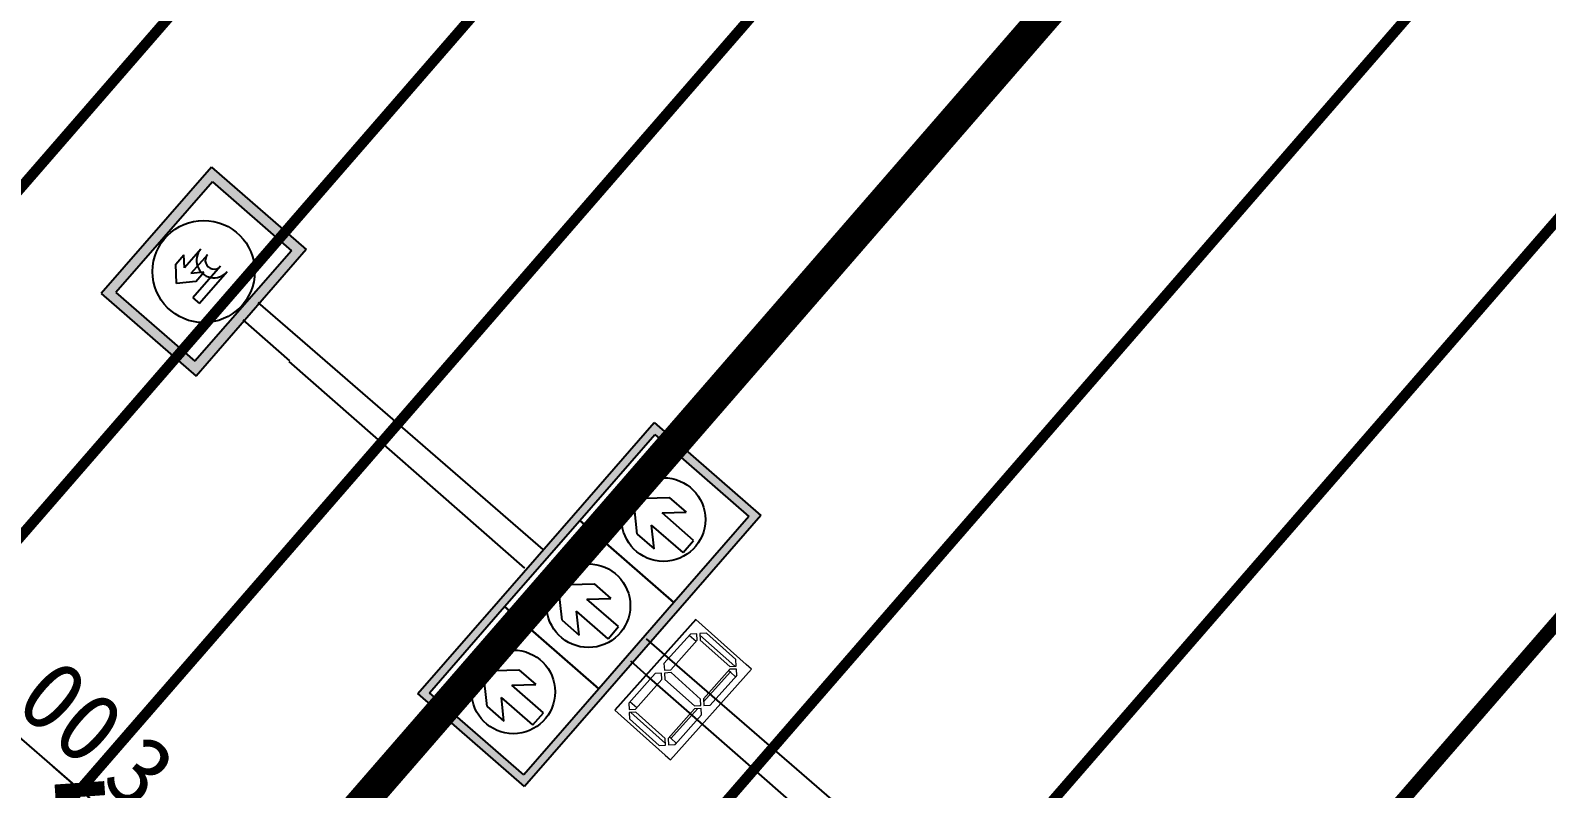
# Model space of a CAD drawing. Extents: x 529560 to 530007, y 3020699 to 3021211.
# Drawn here: x 529780.68 to 529802.25, y 3020954.63 to 3020965.42 of the extents above; entities that cross this region are included whole.
import ezdxf

# ---------------------------------------------------------------- set-up
doc = ezdxf.new("R2010")
doc.units = 0
doc.header["$LTSCALE"] = 0.5
doc.header["$PDMODE"] = 32
doc.linetypes.add('JTSS01', pattern=[6, 2, -4])
doc.layers.get('0').update_dxf_attribs({"linetype": 'CONTINUOUS'})
doc.layers.get('Defpoints').update_dxf_attribs({"linetype": 'CONTINUOUS'})
for name, color, linetype in [('@-交通信号', 7, 'CONTINUOUS'), ('@-设计标注', 7, 'CONTINUOUS'), ('@-隔离栏', 7, 'CONTINUOUS')]:
    doc.layers.add(name, color=color, linetype=linetype)
doc.layers.add('@-道路标线', color=7, linetype='CONTINUOUS', lineweight=0)
doc.styles.add('--黑体', font='simhei.ttf')
doc.linetypes.add('FENCELINE1', pattern='A,6.35,-2.54,[133,ltypeshp.shx,S=2.54,R=0,X=-2.54,Y=0],-2.54,25.4', length=36.83)
doc.dimstyles.new('标志标注', dxfattribs={"dimtxt": 1, "dimasz": 0.5, "dimexe": 0, "dimexo": 0, "dimgap": 0.25, "dimtad": 1, "dimzin": 0, "dimdsep": 46, "dimtxsty": '--黑体', "dimblk": 'ARCHTICK', "dimcen": 0.09, "dimadec": 0, "dimazin": 0, "dimtfac": 1, "dimtix": 1, "dimtmove": 2, "dimatfit": 0, "dimfxl": 1, "dimtolj": 1, "dimtzin": 0, "dimarcsym": 0})

# ---------------------------------------------------------------- blocks, each defined once
blk = doc.blocks.new('_ArchTick')
at = {"color": 0, "linetype": 'ByBlock', "const_width": 0.4}
blk.add_lwpolyline([(-0.5, -0.5), (0.5, 0.5)], dxfattribs=at)
blk = doc.blocks.new('*D46')
at = {"layer": '@-设计标注', "color": 0, "linetype": 'Continuous', "lineweight": -2, "transparency": 16777216}
for p, q in [((529779.122, 3020956.582), (529778.745, 3020956.909)), ((529779.122, 3020956.582), (529781.387, 3020954.615)), ((529781.387, 3020954.615), (529781.387, 3020954.615)), ((529781.387, 3020954.615), (529781.765, 3020954.287))]:
    blk.add_line(p, q, dxfattribs=at)
at = {"layer": 'Defpoints', "color": 0, "linetype": 'Continuous', "transparency": 16777216}
for p in [(529779.122, 3020956.582, 1475.285), (529781.387, 3020954.615, 1475.285), (529781.387, 3020954.615)]:
    blk.add_point(p, dxfattribs=at)
at = {"layer": '@-设计标注', "color": 0, "linetype": 'Continuous', "lineweight": -2, "transparency": 16777216, "xscale": 0.5, "yscale": 0.5, "zscale": 0.5}
for p, rotation in [((529779.122, 3020956.582), 319.0279956288574), ((529781.387, 3020954.615), 139.0279956288573)]:
    blk.add_blockref('_ArchTick', p, dxfattribs=dict(at, rotation=rotation))
at = {"layer": '@-设计标注', "color": 0, "linetype": 'Continuous', "transparency": 16777216, "insert": (529780.75, 3020956.169), "char_height": 1, "attachment_point": 5, "rotation": 319.028, "style": '--黑体'}
blk.add_mtext('\\A1;3.00', dxfattribs=at)
blk = doc.blocks.new('*D47')
at = {"layer": '@-设计标注', "color": 0, "linetype": 'Continuous', "lineweight": -2, "transparency": 16777216}
for p, q in [((529781.387, 3020954.615), (529781.01, 3020954.942)), ((529781.387, 3020954.615), (529781.387, 3020954.615)), ((529781.387, 3020954.615), (529783.653, 3020952.647)), ((529783.653, 3020952.647), (529783.653, 3020952.647)), ((529783.653, 3020952.647), (529784.03, 3020952.32))]:
    blk.add_line(p, q, dxfattribs=at)
at = {"layer": 'Defpoints', "color": 0, "linetype": 'Continuous', "transparency": 16777216}
for p in [(529781.387, 3020954.615, 1475.285), (529783.653, 3020952.647, 1475.285), (529783.653, 3020952.647)]:
    blk.add_point(p, dxfattribs=at)
at = {"layer": '@-设计标注', "color": 0, "linetype": 'Continuous', "lineweight": -2, "transparency": 16777216, "xscale": 0.5, "yscale": 0.5, "zscale": 0.5}
for p, rotation in [((529781.387, 3020954.615), 319.0279956288574), ((529783.653, 3020952.647), 139.0279956288573)]:
    blk.add_blockref('_ArchTick', p, dxfattribs=dict(at, rotation=rotation))
at = {"layer": '@-设计标注', "color": 0, "linetype": 'Continuous', "transparency": 16777216, "insert": (529783.015, 3020954.202), "char_height": 1, "attachment_point": 5, "rotation": 319.028, "style": '--黑体'}
blk.add_mtext('\\A1;3.00', dxfattribs=at)
blk = doc.blocks.new('A$C5A7E11EF')
for p, q in [((0, 0.96), (0.5, 1.5)), ((0.5, 1.5), (1, 0.96)), ((0, 0.96), (0, 0.5)), ((1, 0.96), (1, 0.5)), ((0, 0.5), (0.335, 0.862)), ((0.335, 0), (0.335, 0.862)), ((0.665, 0.862), (1, 0.5)), ((0.665, 0), (0.665, 0.862)), ((0.335, 0), (0.665, 0))]:
    blk.add_line(p, q)
at = {"layer": 'Defpoints', "color": 0, "linetype": 'ByBlock'}
for p in [(0, 0.96), (1, 0.96), (0.335, 0), (0.665, 0)]:
    blk.add_point(p, dxfattribs=at)
blk = doc.blocks.new('A$C57464AE3')
at = {"xscale": 40, "yscale": 40, "zscale": 40}
blk.add_blockref('A$C5A7E11EF', (0, 0), dxfattribs=at)
blk = doc.blocks.new('A$C284C4AF0')
blk.add_blockref('A$C57464AE3', (0, 0))
blk = doc.blocks.new('A$C6DDB773E')
at = {"layer": '@-交通信号'}
h = blk.add_hatch(color=256, dxfattribs=at)
h.paths.add_polyline_path([(3049.6, 6841.9), (3049.6, 6260.7), (3049.6, 5718.8), (3049.6, 5137.6), (2378.7, 5137.6), (2378.7, 5718.8), (2378.7, 6260.7), (2378.7, 6841.9)])
h.paths.add_polyline_path([(3010.2, 6802.6), (3010.2, 6260.7), (3010.2, 5718.8), (3010.2, 5177), (2418, 5177), (2418, 5718.8), (2418, 6260.7), (2418, 6802.6)], flags=16)
h = blk.add_hatch(color=256, dxfattribs=at)
h.paths.add_polyline_path([(0, 6376.7), (596.4, 6376.7), (596.4, 5581.6), (0, 5581.6)])
h.paths.add_polyline_path([(49.7, 6327), (546.7, 6327), (546.7, 5631.3), (49.7, 5631.3)], flags=16)
for p, q in [((2378.7, 6841.9), (3049.6, 6841.9)), ((2378.7, 6260.7), (2378.7, 6841.9)), ((3049.6, 6841.9), (3049.6, 6260.7)), ((2418, 6802.6), (3010.2, 6802.6)), ((2418, 6260.7), (2418, 6802.6)), ((3010.2, 6802.6), (3010.2, 6260.7)), ((2378.7, 5718.8), (2378.7, 6260.7)), ((2418, 5718.8), (2418, 6260.7)), ((3010.2, 6260.7), (2418, 6260.7)), ((2418, 6260.7), (3010.2, 6260.7)), ((3010.2, 6260.7), (3010.2, 5718.8)), ((3049.6, 6260.7), (3049.6, 5718.8)), ((217.7, 6050.7), (217.7, 5932)), ((258.9, 6050.7), (258.9, 5932)), ((341.4, 6050.7), (341.4, 5852.2)), ((382.7, 6050.7), (382.7, 5852.2)), ((2377.1, 6043.4), (883.8, 6039.3)), ((3140.2, 6046), (3025.2, 6045.4)), ((5047.1, 6051.8), (3140.2, 6046)), ((175.8, 5919.7), (175.8, 5977.2)), ((217.7, 5932), (175.8, 5977.2)), ((300.8, 5977.2), (258.9, 5932)), ((300.8, 5919.7), (300.8, 5977.2)), ((883.8, 6039.3), (589.5, 6038.4)), ((238.3, 5852.2), (175.8, 5919.7)), ((300.8, 5919.7), (238.3, 5852.2)), ((883.8, 5928.3), (589.5, 5929.2)), ((2370.1, 5918.5), (883.8, 5923.3)), ((3140.2, 5915.7), (3038.8, 5916.4)), ((5048.2, 5911.6), (3140.2, 5915.7)), ((2378.7, 5137.6), (2378.7, 5718.8)), ((2418, 5177), (2418, 5718.8)), ((2418, 5718.8), (3010.2, 5718.8)), ((3010.2, 5718.8), (2418, 5718.8)), ((3010.2, 5718.8), (3010.2, 5177)), ((3049.6, 5718.8), (3049.6, 5137.6)), ((3010.2, 5177), (2418, 5177)), ((3049.6, 5137.6), (2378.7, 5137.6))]:
    blk.add_line(p, q, dxfattribs=at)
at = {"layer": '@-交通信号', "color": 7}
for p, q in [((0, 6376.7), (0, 5581.6)), ((0, 6376.7), (596.4, 6376.7)), ((596.4, 6376.7), (596.4, 5581.6)), ((49.7, 6327), (49.7, 5631.3)), ((49.7, 6327), (546.7, 6327)), ((546.7, 6327), (546.7, 5631.3)), ((596.4, 5978), (595.3, 5979.1)), ((341.4, 5852.2), (382.7, 5852.2)), ((49.7, 5631.3), (546.7, 5631.3)), ((0, 5581.6), (596.4, 5581.6))]:
    blk.add_line(p, q, dxfattribs=at)
at = {"layer": '@-交通信号'}
for centre in [(2714.7, 6525.1), (2714.7, 5983.2), (2714.7, 5441.3)]:
    blk.add_circle(centre, 198.2, dxfattribs=at)
at = {"layer": '@-交通信号', "color": 7}
blk.add_circle((298.2, 5979.1), 242.2, dxfattribs=at)
at = {"layer": '@-交通信号'}
for radius in [82.5, 41.2]:
    blk.add_arc((300.2, 6050.7), radius, 0, 180, dxfattribs=at)
at = {"layer": '@-交通信号', "xscale": 5.759999999951104, "yscale": 5.759999999951104, "zscale": 5.759999999951104, "rotation": 90}
for p in [(2887.3, 6391), (2887.3, 5849.1), (2887.3, 5307.2)]:
    blk.add_blockref('A$C284C4AF0', p, dxfattribs=at)
blk = doc.blocks.new('A$C17E36E55')
at = {"layer": '@-交通信号', "linetype": 'Continuous', "lineweight": 0}
for p, q in [((-1.06, 0.864), (-0.098, 0.864)), ((0, 0.864), (-0.098, 0.864)), ((0, -0.864), (0, 0.864)), ((-0.915, 0.724), (-0.98, 0.659)), ((-0.98, 0.659), (-0.98, 0.094)), ((-0.85, 0.659), (-0.915, 0.724)), ((-0.82, 0.819), (-0.885, 0.753)), ((-0.885, 0.753), (-0.82, 0.688)), ((-0.87, 0.738), (-0.206, 0.738)), ((-0.85, 0.094), (-0.85, 0.659)), ((-0.256, 0.819), (-0.82, 0.819)), ((-0.82, 0.688), (-0.256, 0.688)), ((-0.191, 0.753), (-0.256, 0.819)), ((-0.256, 0.688), (-0.191, 0.753)), ((-0.161, 0.724), (-0.227, 0.659)), ((-0.227, 0.659), (-0.227, 0.094)), ((-0.096, 0.659), (-0.161, 0.724)), ((-0.099, 0.661), (-0.099, 0.633)), ((-0.098, 0.66), (-0.098, 0.633)), ((-0.096, 0.094), (-0.096, 0.659)), ((-0.85, 0.633), (-0.98, 0.633)), ((-0.194, 0.633), (-0.227, 0.633)), ((-0.198, 0.066), (-0.198, 0.633)), ((-0.198, 0.633), (-0.194, 0.633)), ((-0.194, 0.638), (-0.194, 0.633)), ((-0.194, 0.633), (-0.098, 0.633)), ((-0.194, 0.633), (-0.194, 0.633)), ((-0.099, 0.633), (-0.194, 0.633)), ((-0.172, 0.633), (-0.172, 0.633)), ((-0.129, 0.633), (-0.129, 0.633)), ((-0.103, 0.633), (-0.103, 0.633)), ((-0.098, 0.633), (-0.098, 0.633)), ((-0.098, 0.633), (-0.096, 0.633)), ((-0.98, 0.094), (-0.915, 0.029)), ((-0.915, 0.029), (-0.85, 0.094)), ((-0.82, 0.065), (-0.885, 0)), ((-0.256, 0.065), (-0.82, 0.065)), ((-0.191, 0), (-0.256, 0.065)), ((-0.227, 0.094), (-0.161, 0.029)), ((-0.198, -0.008), (-0.198, 0.008)), ((-0.161, 0.029), (-0.096, 0.094)), ((-0.915, -0.029), (-0.98, -0.095)), ((-0.98, -0.095), (-0.98, -0.659)), ((-0.85, -0.095), (-0.915, -0.029)), ((-0.885, 0), (-0.82, -0.065)), ((-0.85, -0.659), (-0.85, -0.095)), ((-0.82, -0.065), (-0.256, -0.065)), ((-0.256, -0.065), (-0.191, 0)), ((-0.161, -0.029), (-0.227, -0.095)), ((-0.227, -0.095), (-0.227, -0.659)), ((-0.198, -0.633), (-0.198, -0.066)), ((-0.096, -0.095), (-0.161, -0.029)), ((-0.096, -0.659), (-0.096, -0.095)), ((-0.85, -0.633), (-0.98, -0.633)), ((-0.194, -0.633), (-0.227, -0.633)), ((-0.194, -0.633), (-0.198, -0.633)), ((-0.098, -0.633), (-0.194, -0.633)), ((-0.194, -0.633), (-0.194, -0.633)), ((-0.194, -0.633), (-0.099, -0.633)), ((-0.194, -0.638), (-0.194, -0.633)), ((-0.172, -0.633), (-0.172, -0.633)), ((-0.129, -0.633), (-0.129, -0.633)), ((-0.103, -0.633), (-0.103, -0.633)), ((-0.099, -0.633), (-0.099, -0.662)), ((-0.098, -0.633), (-0.098, -0.633)), ((-0.098, -0.633), (-0.096, -0.633)), ((-0.098, -0.633), (-0.098, -0.661)), ((-0.98, -0.659), (-0.915, -0.724)), ((-0.915, -0.724), (-0.85, -0.659)), ((-0.82, -0.688), (-0.885, -0.753)), ((-0.885, -0.753), (-0.82, -0.819)), ((-0.206, -0.738), (-0.87, -0.738)), ((-0.256, -0.688), (-0.82, -0.688)), ((-0.82, -0.819), (-0.256, -0.819)), ((-0.191, -0.753), (-0.256, -0.688)), ((-0.256, -0.819), (-0.191, -0.753)), ((-0.227, -0.659), (-0.161, -0.724)), ((-0.161, -0.724), (-0.096, -0.659)), ((-1.06, -0.864), (-0.098, -0.864)), ((-0.098, -0.864), (0, -0.864))]:
    blk.add_line(p, q, dxfattribs=at)
at = {"layer": '@-交通信号'}
blk.add_lwpolyline([(-1.06, 0.864), (-1.06, -0.864)], dxfattribs=at)

msp = doc.modelspace()

# ---------------------------------------------------------------- linework, layer by layer
at = {"layer": '@-道路标线', "color": 7, "linetype": 'JTSS01', "ltscale": 2, "const_width": 0.15, "elevation": 1475.285, "flags": 128}
for points in [[(529883.003, 3021060.229), (529865.686, 3021040.656), (529811.023, 3020977.988), (529769.924, 3020930.662)], [(529885.624, 3021057.91), (529868.315, 3021038.346), (529813.663, 3020975.691), (529771.9, 3020927.6)], [(529798.264, 3020978.623), (529785.15, 3020963.523)], [(529800.529, 3020976.656), (529787.415, 3020961.556)]]:
    msp.add_lwpolyline(points, dxfattribs=at)
at = {"layer": '@-道路标线', "color": 7, "linetype": 'Continuous', "elevation": 1475.285, "flags": 128}
for points, const_width in [([(529888.433, 3021055.425), (529871.133, 3021035.871), (529816.492, 3020973.229), (529785.975, 3020938.088)], 0.2), ([(529782.696, 3020965.654), (529762.416, 3020942.301)], 0.15), ([(529785.15, 3020963.523), (529764.251, 3020939.457)], 0.15), ([(529787.415, 3020961.556), (529765.944, 3020936.832)], 0.15)]:
    msp.add_lwpolyline(points, dxfattribs=dict(at, const_width=const_width))
at = {"layer": '@-道路标线', "color": 30, "linetype": 'Continuous', "ltscale": 0.08, "const_width": 0.15, "elevation": 1475.285, "flags": 128}
for points in [[(529813.716, 3020986.781), (529808.195, 3020980.45), (529777.67, 3020945.301)], [(529802.794, 3020974.689), (529777.32, 3020945.355)]]:
    msp.add_lwpolyline(points, dxfattribs=at)
at = {"layer": '@-隔离栏', "color": 4, "linetype": 'FENCELINE1', "ltscale": 0.1, "const_width": 0.3, "elevation": 1475.285, "flags": 128}
msp.add_lwpolyline([(529813.603, 3020986.879), (529808.082, 3020980.549), (529777.556, 3020945.399)], dxfattribs=at)

# ---------------------------------------------------------------- block references
at = {"layer": '@-交通信号', "xscale": 0.0029999994951739, "yscale": 0.003000000170604, "zscale": 0.0030000000000427, "rotation": 318.9275877506292}
msp.add_blockref('A$C6DDB773E', (529770.689, 3020949.053), dxfattribs=at)
at = {"layer": '@-交通信号', "rotation": 318.2023355560136}
msp.add_blockref('A$C17E36E55', (529790.364, 3020955.687), dxfattribs=at)

# ---------------------------------------------------------------- dimensions: what is measured, and where the dimension line sits
at = {"layer": '@-设计标注', "linetype": 'Continuous'}
for base, p1, p2, picture, middle in [((529781.387, 3020954.615), (529779.122, 3020956.582, 1475.285), (529781.387, 3020954.615, 1475.285), '*D46', (529780.75, 3020956.169)), ((529783.653, 3020952.647), (529781.387, 3020954.615, 1475.285), (529783.653, 3020952.647, 1475.285), '*D47', (529783.015, 3020954.202))]:
    dim = msp.add_linear_dim(base=base, p1=p1, p2=p2, angle=139.028, dimstyle='标志标注', override={"dimtmove": 1}, dxfattribs=at)
    dim.commit()
    dim.dimension.update_dxf_attribs({"geometry": picture, "text_midpoint": middle})

doc.saveas('drawing.dxf')
